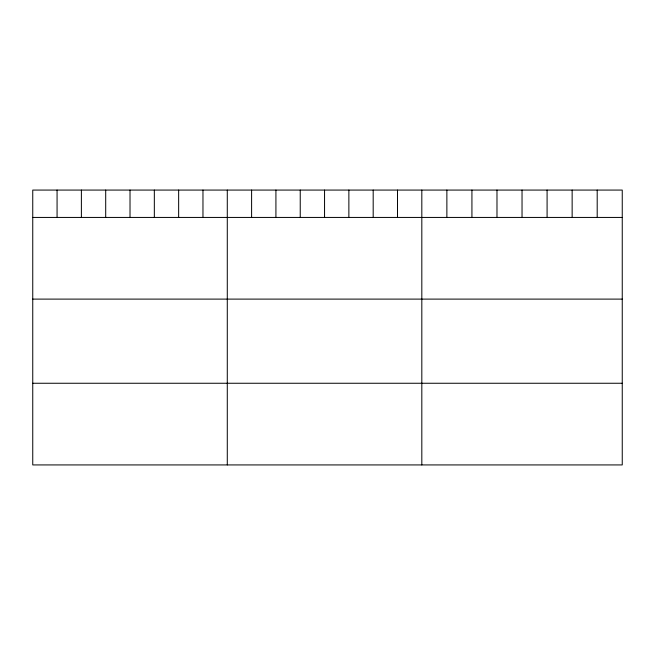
<?xml version="1.0" encoding="UTF-8"?>
<svg xmlns="http://www.w3.org/2000/svg" width="655" height="655" viewBox="0 0 655 655"><rect width="100%" height="100%" fill="white"/><g stroke="black" fill="none" stroke-linecap="round" stroke-linejoin="round"><path stroke-width="0.98" d="M622.25 217.435L622.25 464.927L32.75 464.927L32.75 190.073L622.25 190.073L622.25 217.435L32.75 217.435M32.75 299.106L622.25 299.106M32.75 383.257L622.25 383.257M597.196 190.073L597.196 217.435M572.142 190.073L572.142 217.435M547.089 190.073L547.089 217.435M522.035 190.073L522.035 217.435M496.981 190.073L496.981 217.435M471.927 190.073L471.927 217.435M446.874 190.073L446.874 217.435M421.82 190.073L421.82 464.927M397.503 190.073L397.503 217.435M373.186 190.073L373.186 217.435M348.869 190.073L348.869 217.435M324.552 190.073L324.552 217.435M300.236 190.073L300.236 217.435M275.919 190.073L275.919 217.435M251.602 190.073L251.602 217.435M227.285 190.073L227.285 464.927M202.968 190.073L202.968 217.435M178.651 190.073L178.651 217.435M154.334 190.073L154.334 217.435M130.018 190.073L130.018 217.435M105.701 190.073L105.701 217.435M81.384 190.073L81.384 217.435M57.067 190.073L57.067 217.435"/></g></svg>
